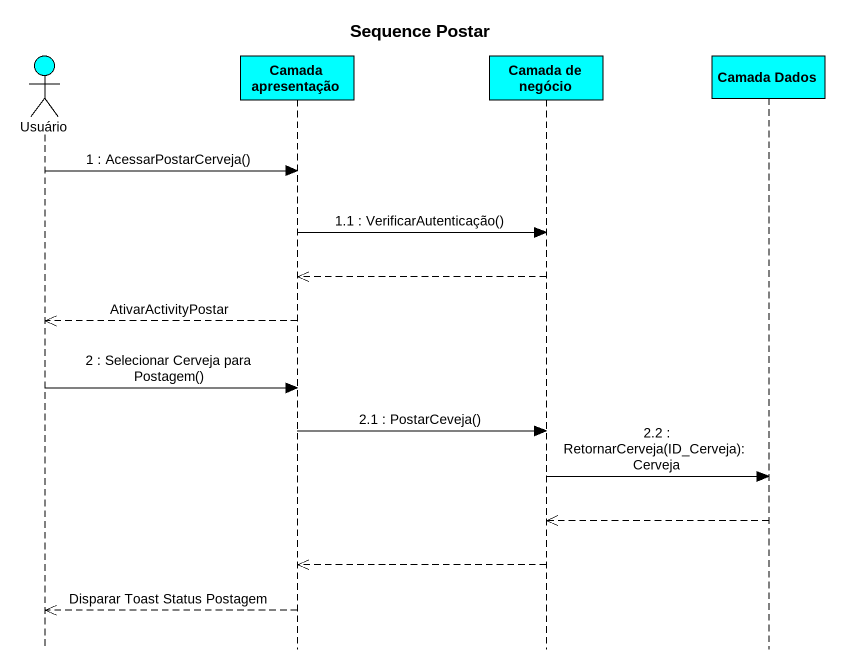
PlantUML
@startuml
title Sequence Postar
hide footbox
actor Usuário #00FFFF
participant "Camada apresentação" as Camada_apresentação #00FFFF
participant "Camada de negócio" as Camada_de_negócio #00FFFF
participant "Camada Dados" as Camada_Dados #00FFFF

Usuário -> Camada_apresentação : 1 : AcessarPostarCerveja()
Camada_apresentação -> Camada_de_negócio : 1.1 : VerificarAutenticação()
Camada_de_negócio -->> Camada_apresentação
Camada_apresentação -->> Usuário : AtivarActivityPostar
Usuário -> Camada_apresentação : 2 : Selecionar Cerveja para Postagem()
Camada_apresentação -> Camada_de_negócio : 2.1 : PostarCeveja()
Camada_de_negócio -> Camada_Dados : 2.2 : RetornarCerveja(ID_Cerveja): Cerveja
Camada_Dados -->> Camada_de_negócio
Camada_de_negócio -->> Camada_apresentação
Camada_apresentação -->> Usuário : Disparar Toast Status Postagem
@enduml
